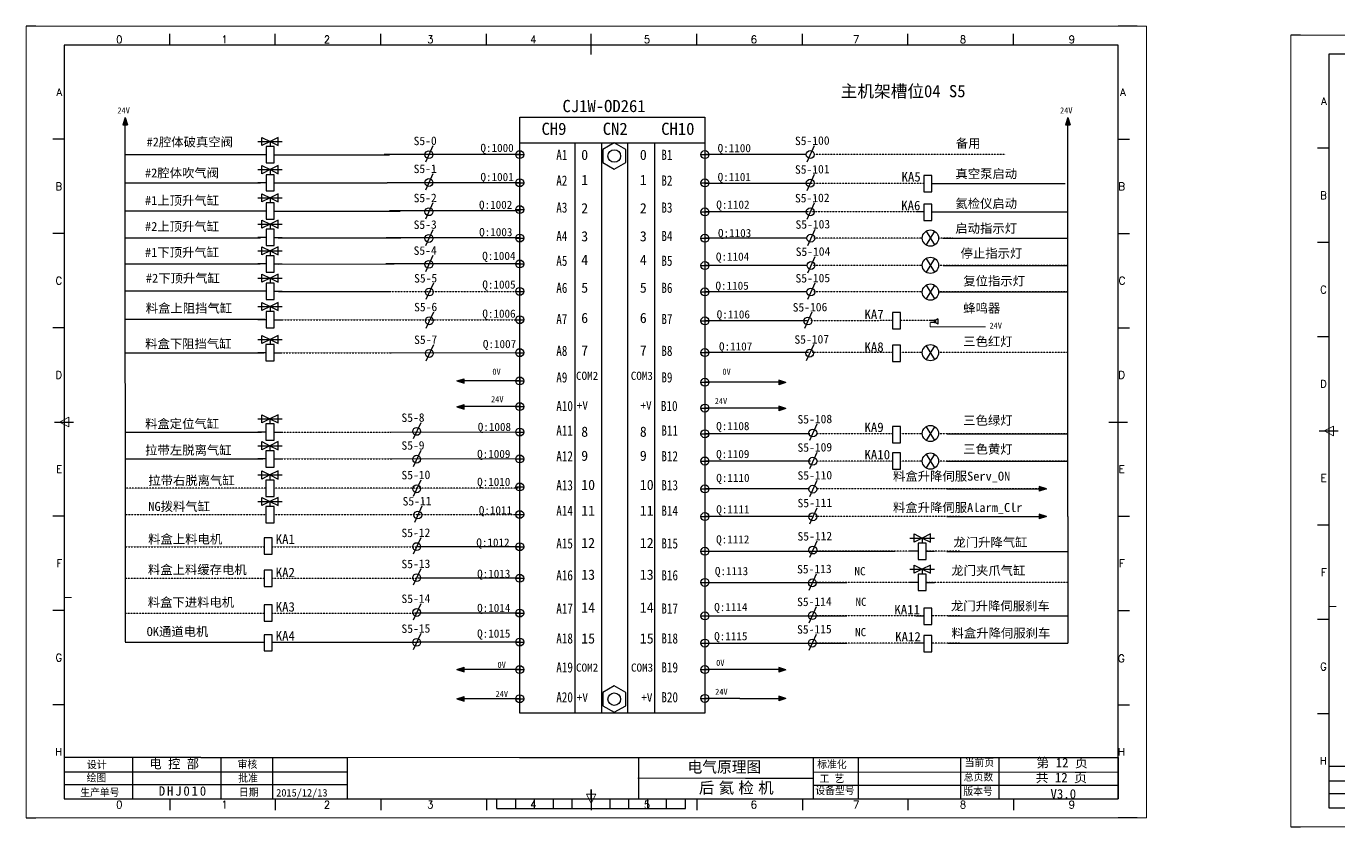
# Model space of a CAD drawing. Extents: x -471 to 3265, y -2399 to 467.
# Drawn here: x 637 to 1333, y -1480 to -1055 of the extents above; entities that cross this region are included whole.
import ezdxf
from ezdxf.enums import TextEntityAlignment as Align

# ---------------------------------------------------------------- set-up
doc = ezdxf.new("R2010")
doc.units = 0
doc.header["$MEASUREMENT"] = 0
doc.linetypes.add('ACANSTGL', pattern=[0.11811, 0.07874, -0.03937])
doc.layers.add('1', color=3, linetype='Continuous', lineweight=20)
doc.layers.add('AE_BOR', color=1, linetype='Continuous')
doc.layers.add('SYMS', color=7, linetype='Continuous')
doc.styles.add('HZ', font='SimSun.ttf', dxfattribs={"width": 0.8})
doc.styles.add('WD', font='romans.shx', dxfattribs={"bigfont": 'gbcbig.shx'})
doc.styles.add('样式 2', font='NSimSun.ttf')

# ---------------------------------------------------------------- blocks, each defined once
blk = doc.blocks.new('gb_a2_a')
for p, q in [((584, 410), (25, 410)), ((25, 410), (25, 10)), ((584, 10), (584, 410)), ((25, 10), (584, 10))]:
    blk.add_line(p, q)
at = {"lineweight": 9, "ltscale": 0.1}
blk.add_line((25, 116.86), (29, 116.86), dxfattribs=at)
at = {"layer": 'AE_BOR', "lineweight": 30}
for p, q in [((10, 420), (4.93, 420)), ((594, 420), (584, 420)), ((4.93, 0), (10, 0)), ((594, 0), (584, 0))]:
    blk.add_line(p, q, dxfattribs=at)
at = {"layer": 'AE_BOR', "color": 1, "lineweight": 15}
for p, q in [((4.93, 420), (598.93, 420)), ((4.93, 0), (4.93, 420)), ((598.93, 420), (598.93, 0)), ((22.5, 210), (27.5, 212.5)), ((27.5, 207.5), (22.5, 210)), ((27.5, 212.5), (27.5, 207.5)), ((304.5, 7.5), (302, 12.5)), ((302, 12.5), (307, 12.5)), ((307, 12.5), (304.5, 7.5)), ((598.93, 0), (4.93, 0))]:
    blk.add_line(p, q, dxfattribs=at)
at = {"layer": 'AE_BOR'}
for p, q in [((81, 410), (81, 416)), ((137, 410), (137, 416)), ((193, 410), (193, 416)), ((249, 410), (249, 416)), ((304.5, 410), (304.5, 416)), ((360.5, 410), (360.5, 416)), ((416.5, 410), (416.5, 416)), ((472.5, 410), (472.5, 416)), ((528.5, 410), (528.5, 416)), ((25, 360), (19, 360)), ((584, 360), (590, 360)), ((25, 310), (19, 310)), ((584, 310), (590, 310)), ((25, 260), (19, 260)), ((584, 260), (590, 260)), ((25, 160), (19, 160)), ((584, 160), (590, 160)), ((25, 110), (19, 110)), ((584, 110), (590, 110)), ((25, 60), (19, 60)), ((584, 60), (590, 60)), ((81, 10), (81, 4)), ((137, 10), (137, 4)), ((193, 10), (193, 4)), ((249, 10), (249, 4)), ((304.5, 10), (304.5, 4)), ((360.5, 10), (360.5, 4)), ((416.5, 10), (416.5, 4)), ((472.5, 10), (472.5, 4)), ((528.5, 10), (528.5, 4))]:
    blk.add_line(p, q, dxfattribs=at)
at = {"layer": 'AE_BOR', "color": 2, "lineweight": 30}
for p, q in [((304.5, 405), (304.5, 415)), ((20, 210), (30, 210)), ((579, 210), (589, 210)), ((304.5, 10), (304.5, 15)), ((304.5, 15), (304.5, 5)), ((254.5, 5), (254.5, 10)), ((264.5, 5), (264.5, 10)), ((274.5, 5), (274.5, 10)), ((284.5, 5), (284.5, 10)), ((294.5, 5), (294.5, 10)), ((304.5, 10), (304.5, 5)), ((314.5, 5), (314.5, 10)), ((324.5, 5), (324.5, 10)), ((334.5, 5), (334.5, 10)), ((344.5, 5), (344.5, 10)), ((354.5, 5), (354.5, 10)), ((254.5, 5), (354.5, 5))]:
    blk.add_line(p, q, dxfattribs=at)
at = {"layer": 'AE_BOR', "style": 'WD'}
for s, p in [('0', (54.27, 411)), ('1', (110.12, 411)), ('2', (164.42, 411)), ('3', (219.22, 411)), ('4', (273.82, 411)), ('5', (334.12, 411)), ('6', (390.81, 411)), ('7', (445.01, 411)), ('8', (501.67, 411)), ('9', (559.4, 411)), ('0', (54.27, 5)), ('1', (110.12, 5)), ('2', (164.42, 5)), ('3', (219.22, 5)), ('4', (273.82, 5)), ('5', (334.12, 5)), ('6', (390.81, 5)), ('7', (445.01, 5)), ('8', (501.67, 5)), ('9', (559.4, 5))]:
    blk.add_text(s, height=4, dxfattribs=at).set_placement(p, align=Align.CENTER)
for s, p in [('A', (24, 385)), ('A', (588.05, 385)), ('B', (24, 335)), ('B', (587.67, 335)), ('C', (24, 285)), ('C', (587.86, 285)), ('D', (24, 235)), ('D', (587.67, 235)), ('E', (24, 185)), ('E', (587.48, 185)), ('F', (24, 135)), ('F', (587.48, 135)), ('F', (587.48, 135)), ('G', (24, 85)), ('G', (587.48, 84.56)), ('H', (24, 35)), ('H', (587.67, 35))]:
    blk.add_text(s, height=4, dxfattribs=at).set_placement(p, align=Align.MIDDLE_RIGHT)
blk = doc.blocks.new('蜂鸣器')
at = {"linetype": 'ByBlock'}
for p, q in [((-1908.8, -796.48), (-1911.01, -796.48)), ((-1908.8, -797.46), (-1911.01, -797.46)), ((-1908.25, -796.26), (-1908.8, -796.26)), ((-1908.8, -797.68), (-1908.8, -796.26)), ((-1908.25, -797.68), (-1908.8, -797.68)), ((-1907.17, -795.53), (-1908.25, -796.26)), ((-1908.25, -797.68), (-1908.25, -796.26)), ((-1907.17, -798.41), (-1908.25, -797.68)), ((-1907.17, -795.53), (-1907.17, -798.41))]:
    blk.add_line(p, q, dxfattribs=at)

msp = doc.modelspace()

# ---------------------------------------------------------------- hatches: boundary and pattern name
for points in [[(689.93, -1103.72), (691.15, -1107.54), (688.7, -1107.54)], [(1189.81, -1103.72), (1191.04, -1107.54), (1188.59, -1107.54)], [(865.88, -1243.48), (869.7, -1242.26), (869.7, -1244.7)], [(1040.31, -1244.32), (1036.49, -1245.55), (1036.49, -1243.1)], [(865.88, -1257.23), (869.7, -1256.01), (869.7, -1258.45)], [(1040.31, -1258.03), (1036.49, -1259.26), (1036.49, -1256.81)], [(1178.41, -1300.76), (1174.59, -1301.99), (1174.59, -1299.54)], [(1178.41, -1315.39), (1174.59, -1316.62), (1174.59, -1314.17)], [(865.88, -1396.58), (869.7, -1395.36), (869.7, -1397.8)], [(1040.31, -1396.68), (1036.49, -1397.91), (1036.49, -1395.46)], [(865.88, -1412.19), (869.7, -1410.97), (869.7, -1413.41)], [(1040.31, -1411.93), (1036.49, -1413.16), (1036.49, -1410.71)]]:
    msp.add_hatch(color=256).paths.add_polyline_path(points)

# ---------------------------------------------------------------- linework, layer by layer
for p, q in [((689.93, -1103.72), (688.7, -1107.54)), ((689.93, -1103.72), (691.15, -1107.54)), ((1189.81, -1103.72), (1188.59, -1107.54)), ((1189.81, -1103.72), (1191.04, -1107.54)), ((688.7, -1107.54), (691.15, -1107.54)), ((1188.59, -1107.54), (1191.04, -1107.54)), ((760.29, -1116.46), (773.25, -1116.46)), ((762.45, -1114.3), (766.77, -1116.46)), ((762.45, -1118.62), (762.45, -1114.3)), ((766.77, -1116.46), (762.45, -1118.62)), ((771.09, -1114.3), (766.77, -1116.46)), ((766.77, -1116.46), (771.09, -1118.62)), ((766.77, -1116.46), (766.77, -1118.08)), ((766.77, -1118.08), (766.77, -1119.16)), ((771.09, -1118.62), (771.09, -1114.3)), ((853.1, -1118.75), (849.15, -1127.39)), ((899.16, -1117.15), (997.33, -1117.15)), ((1055.32, -1118.71), (1051.37, -1127.35)), ((689.89, -1123.38), (762.1, -1123.38)), ((764.61, -1123.48), (760.29, -1123.48)), ((768.93, -1123.48), (773.25, -1123.48)), ((899.16, -1123.38), (827.31, -1123.38)), ((1051.3, -1123.38), (997.33, -1123.38)), ((760.29, -1131.33), (773.25, -1131.33)), ((762.45, -1129.17), (766.77, -1131.33)), ((762.45, -1133.49), (762.45, -1129.17)), ((766.77, -1131.33), (762.45, -1133.49)), ((771.09, -1129.17), (766.77, -1131.33)), ((766.77, -1131.33), (771.09, -1133.49)), ((766.77, -1131.33), (766.77, -1132.95)), ((766.77, -1132.95), (766.77, -1134.03)), ((771.09, -1133.49), (771.09, -1129.17)), ((853.1, -1133.57), (849.15, -1142.21)), ((1055.32, -1133.91), (1051.37, -1142.55)), ((689.89, -1138.33), (761.73, -1138.33)), ((764.61, -1138.35), (760.29, -1138.35)), ((768.93, -1138.35), (773.25, -1138.35)), ((899.16, -1138.33), (828.78, -1138.33)), ((1117.74, -1138.78), (1188.37, -1138.78)), ((760.29, -1146.3), (773.25, -1146.3)), ((762.45, -1144.14), (766.77, -1146.3)), ((762.45, -1148.46), (762.45, -1144.14)), ((766.77, -1146.3), (762.45, -1148.46)), ((771.09, -1144.14), (766.77, -1146.3)), ((766.77, -1146.3), (771.09, -1148.46)), ((766.77, -1146.3), (766.77, -1147.92)), ((766.77, -1147.92), (766.77, -1149)), ((771.09, -1148.46), (771.09, -1144.14)), ((689.89, -1153.28), (761.36, -1153.28)), ((764.61, -1153.32), (760.29, -1153.32)), ((768.93, -1153.32), (773.25, -1153.32)), ((899.16, -1153.28), (830.07, -1153.28)), ((853.1, -1149.05), (849.15, -1157.69)), ((1051.51, -1153.79), (997.33, -1153.79)), ((1055.32, -1149.11), (1051.37, -1157.75)), ((1113.44, -1153.79), (1109.12, -1153.79)), ((1117.78, -1153.81), (1189.8, -1153.79)), ((760.29, -1160.25), (773.25, -1160.25)), ((762.45, -1158.09), (766.77, -1160.25)), ((762.45, -1162.41), (762.45, -1158.09)), ((766.77, -1160.25), (762.45, -1162.41)), ((771.09, -1158.09), (766.77, -1160.25)), ((766.77, -1160.25), (771.09, -1162.41)), ((766.77, -1160.25), (766.77, -1161.87)), ((766.77, -1161.87), (766.77, -1162.95)), ((771.09, -1162.41), (771.09, -1158.09)), ((689.89, -1167.47), (761.73, -1167.47)), ((764.61, -1167.27), (760.29, -1167.27)), ((768.93, -1167.27), (773.25, -1167.27)), ((899.16, -1167.47), (828.25, -1167.47)), ((853.1, -1163.22), (849.15, -1171.86)), ((1051.51, -1167.78), (997.33, -1167.78)), ((1055.62, -1163.1), (1051.67, -1171.74)), ((1114.63, -1164.03), (1119.12, -1171.31)), ((1119.12, -1164.03), (1114.63, -1171.31)), ((1123.44, -1167.78), (1189.8, -1167.78)), ((760.29, -1174.39), (773.25, -1174.39)), ((762.45, -1172.23), (766.77, -1174.39)), ((762.45, -1176.55), (762.45, -1172.23)), ((766.77, -1174.39), (762.45, -1176.55)), ((771.09, -1172.23), (766.77, -1174.39)), ((766.77, -1174.39), (771.09, -1176.55)), ((766.77, -1174.39), (766.77, -1176.01)), ((766.77, -1176.01), (766.77, -1177.09)), ((771.09, -1176.55), (771.09, -1172.23)), ((689.89, -1181.38), (761.54, -1181.38)), ((764.61, -1181.41), (760.29, -1181.41)), ((768.93, -1181.41), (773.25, -1181.41)), ((899.16, -1181.38), (828.06, -1181.38)), ((853.1, -1176.95), (849.15, -1185.59)), ((1051.84, -1182.23), (997.33, -1182.23)), ((1055.7, -1177.56), (1051.75, -1186.2)), ((1114.63, -1178.47), (1119.12, -1185.75)), ((1119.12, -1178.47), (1114.63, -1185.75)), ((1123.72, -1182.23), (1189.8, -1182.23)), ((760.29, -1188.89), (773.25, -1188.89)), ((762.45, -1186.73), (766.77, -1188.89)), ((762.45, -1191.05), (762.45, -1186.73)), ((766.77, -1188.89), (762.45, -1191.05)), ((771.09, -1186.73), (766.77, -1188.89)), ((766.77, -1188.89), (771.09, -1191.05)), ((766.77, -1188.89), (766.77, -1190.51)), ((771.09, -1191.05), (771.09, -1186.73)), ((763.84, -1195.88), (689.89, -1195.88)), ((764.61, -1195.91), (760.29, -1195.91)), ((766.77, -1190.51), (766.77, -1191.59)), ((768.93, -1195.91), (773.25, -1195.91)), ((853.35, -1191.65), (849.4, -1200.29)), ((1051.51, -1196.25), (997.33, -1196.25)), ((1055.62, -1191.64), (1051.67, -1200.28)), ((1114.63, -1192.68), (1119.12, -1199.96)), ((1119.12, -1192.68), (1114.63, -1199.96)), ((1121.23, -1196.25), (1189.8, -1196.25)), ((760.29, -1203.98), (773.25, -1203.98)), ((762.45, -1201.82), (766.77, -1203.98)), ((762.45, -1206.14), (762.45, -1201.82)), ((766.77, -1203.98), (762.45, -1206.14)), ((771.09, -1201.82), (766.77, -1203.98)), ((766.77, -1203.98), (771.09, -1206.14)), ((766.77, -1203.98), (766.77, -1205.6)), ((771.09, -1206.14), (771.09, -1201.82)), ((763.98, -1210.94), (690.03, -1210.94)), ((764.61, -1211), (760.29, -1211)), ((766.77, -1205.6), (766.77, -1206.68)), ((768.93, -1211), (773.25, -1211)), ((853.35, -1206.92), (849.4, -1215.56)), ((1054.11, -1207.06), (1050.16, -1215.7)), ((1051.62, -1211.58), (997.33, -1211.58)), ((760.27, -1221.45), (773.23, -1221.45)), ((762.43, -1219.29), (766.75, -1221.45)), ((762.43, -1223.61), (762.43, -1219.29)), ((766.75, -1221.45), (762.43, -1223.61)), ((771.07, -1219.29), (766.75, -1221.45)), ((766.75, -1221.45), (771.07, -1223.61)), ((766.75, -1221.45), (766.75, -1223.07)), ((766.75, -1223.07), (766.75, -1224.15)), ((771.07, -1223.61), (771.07, -1219.29)), ((853.35, -1224.25), (849.4, -1232.89)), ((1055.03, -1224.12), (1051.08, -1232.76)), ((1114.63, -1224.81), (1119.12, -1232.09)), ((1119.12, -1224.81), (1114.63, -1232.09)), ((690.06, -1228.47), (763.43, -1228.47)), ((764.59, -1228.47), (760.27, -1228.47)), ((768.91, -1228.47), (773.23, -1228.47)), ((830.18, -1228.33), (897.04, -1228.47)), ((1052.35, -1228.44), (997.33, -1228.44)), ((865.88, -1243.48), (869.7, -1242.26)), ((865.88, -1243.48), (869.7, -1244.7)), ((899.16, -1243.46), (869.57, -1243.46)), ((869.7, -1244.7), (869.7, -1242.26)), ((1036.74, -1244.16), (997.33, -1244.16)), ((1040.31, -1244.32), (1036.49, -1243.1)), ((1036.49, -1243.1), (1036.49, -1245.55)), ((1040.31, -1244.32), (1036.49, -1245.55)), ((865.88, -1257.23), (869.7, -1256.01)), ((865.88, -1257.23), (869.7, -1258.45)), ((899.16, -1257.09), (869.54, -1257.09)), ((869.7, -1258.45), (869.7, -1256.01)), ((1036.53, -1257.87), (997.33, -1257.87)), ((1040.31, -1258.03), (1036.49, -1256.81)), ((1036.49, -1256.81), (1036.49, -1259.26)), ((1040.31, -1258.03), (1036.49, -1259.26)), ((760.2, -1263.55), (773.16, -1263.55)), ((762.36, -1261.39), (766.68, -1263.55)), ((762.36, -1265.71), (762.36, -1261.39)), ((766.68, -1263.55), (762.36, -1265.71)), ((771, -1261.39), (766.68, -1263.55)), ((766.68, -1263.55), (771, -1265.71)), ((766.68, -1263.55), (766.68, -1265.17)), ((766.68, -1265.17), (766.68, -1266.25)), ((771, -1265.71), (771, -1261.39)), ((846.64, -1265.61), (842.69, -1274.25)), ((1056.68, -1266.45), (1052.73, -1275.09)), ((690.06, -1270.57), (762.25, -1270.57)), ((764.52, -1270.57), (760.2, -1270.57)), ((768.84, -1270.57), (773.16, -1270.57)), ((830.18, -1270.43), (897.04, -1270.57)), ((1052.95, -1271.51), (997.33, -1271.51)), ((1114.63, -1267.73), (1119.12, -1275.01)), ((1119.12, -1267.73), (1114.63, -1275.01)), ((1125.9, -1271.51), (1189.8, -1271.51)), ((760.2, -1277.81), (773.16, -1277.81)), ((762.36, -1275.65), (766.68, -1277.81)), ((762.36, -1279.97), (762.36, -1275.65)), ((766.68, -1277.81), (762.36, -1279.97)), ((771, -1275.65), (766.68, -1277.81)), ((766.68, -1277.81), (771, -1279.97)), ((766.68, -1277.81), (766.68, -1279.43)), ((766.68, -1279.43), (766.68, -1280.51)), ((771, -1279.97), (771, -1275.65)), ((846.64, -1280.36), (842.69, -1289)), ((690.06, -1284.83), (762.87, -1284.83)), ((764.52, -1284.83), (760.2, -1284.83)), ((768.84, -1284.83), (773.16, -1284.83)), ((830.18, -1284.69), (897.04, -1284.83)), ((1053.36, -1285.95), (997.33, -1285.95)), ((1056.68, -1281.44), (1052.73, -1290.08)), ((1114.63, -1282.35), (1119.12, -1289.63)), ((1119.12, -1282.35), (1114.63, -1289.63)), ((1125.45, -1285.95), (1189.8, -1285.95)), ((760.2, -1293.37), (773.16, -1293.37)), ((762.36, -1291.21), (766.68, -1293.37)), ((762.36, -1295.53), (762.36, -1291.21)), ((766.68, -1293.37), (762.36, -1295.53)), ((771, -1291.21), (766.68, -1293.37)), ((766.68, -1293.37), (771, -1295.53)), ((766.68, -1293.37), (766.68, -1294.99)), ((771, -1295.53), (771, -1291.21)), ((766.68, -1294.99), (766.68, -1296.07)), ((846.64, -1296.06), (842.69, -1304.7)), ((1052.9, -1300.76), (997.33, -1300.76)), ((1056.68, -1296.26), (1052.73, -1304.9)), ((1125.68, -1300.76), (1178.41, -1300.76)), ((1178.41, -1300.76), (1174.59, -1299.54)), ((1174.59, -1299.54), (1174.59, -1301.99)), ((1178.41, -1300.76), (1174.59, -1301.99)), ((760.2, -1307.43), (773.16, -1307.43)), ((762.36, -1305.27), (766.68, -1307.43)), ((762.36, -1309.59), (762.36, -1305.27)), ((766.68, -1307.43), (762.36, -1309.59)), ((771, -1305.27), (766.68, -1307.43)), ((766.68, -1307.43), (771, -1309.59)), ((766.68, -1307.43), (766.68, -1309.05)), ((771, -1309.59), (771, -1305.27)), ((766.68, -1309.05), (766.68, -1310.13)), ((847.25, -1309.95), (843.31, -1318.59)), ((1054.28, -1315.4), (997.33, -1315.4)), ((1056.68, -1310.9), (1052.73, -1319.54)), ((1125.68, -1315.4), (1178.38, -1315.4)), ((1178.41, -1315.39), (1174.59, -1314.17)), ((1174.59, -1314.17), (1174.59, -1316.62)), ((1178.41, -1315.39), (1174.59, -1316.62)), ((846.64, -1326.73), (842.69, -1335.37)), ((1056.68, -1328.57), (1052.73, -1337.21)), ((1106.1, -1326.83), (1119.06, -1326.83)), ((1108.26, -1324.67), (1112.58, -1326.83)), ((1108.26, -1328.99), (1108.26, -1324.67)), ((1112.58, -1326.83), (1108.26, -1328.99)), ((1116.9, -1324.67), (1112.58, -1326.83)), ((1112.58, -1326.83), (1116.9, -1328.99)), ((1112.58, -1326.83), (1112.58, -1328.45)), ((1112.58, -1328.45), (1112.58, -1329.53)), ((1116.9, -1328.99), (1116.9, -1324.67)), ((899.16, -1331.46), (844.42, -1331.46)), ((1110.42, -1333.85), (1106.1, -1333.85)), ((1114.74, -1333.85), (1119.06, -1333.85)), ((1125.68, -1333.88), (1189.8, -1333.88)), ((846.64, -1343.24), (842.69, -1351.88)), ((1108.26, -1341.22), (1112.58, -1343.38)), ((1108.26, -1345.54), (1108.26, -1341.22)), ((1116.9, -1341.22), (1112.58, -1343.38)), ((1116.9, -1345.54), (1116.9, -1341.22)), ((899.16, -1348.16), (845.09, -1348.16)), ((1056.43, -1345.99), (1052.48, -1354.63)), ((1106.1, -1343.38), (1119.06, -1343.38)), ((1112.58, -1343.38), (1108.26, -1345.54)), ((1112.58, -1343.38), (1116.9, -1345.54)), ((1112.58, -1343.38), (1112.58, -1345)), ((1112.58, -1345), (1112.58, -1346.08)), ((1110.42, -1350.4), (1106.1, -1350.4)), ((1114.74, -1350.4), (1119.06, -1350.4)), ((846.64, -1361.68), (842.69, -1370.32)), ((1056.43, -1363.33), (1052.48, -1371.97)), ((899.16, -1366.68), (843.42, -1366.68)), ((1113.44, -1368.2), (1109.12, -1368.2)), ((1126.17, -1368.16), (1189.8, -1368.16)), ((846.64, -1377.56), (842.69, -1386.2)), ((1056.43, -1377.94), (1052.48, -1386.58)), ((689.89, -1382.14), (763.58, -1382.14)), ((767.9, -1382.14), (845.23, -1382.14)), ((899.16, -1382.02), (845.09, -1382.02)), ((1113.44, -1382.6), (1109.12, -1382.6)), ((1126.17, -1382.57), (1189.8, -1382.57)), ((865.88, -1396.58), (869.7, -1395.36)), ((865.88, -1396.58), (869.7, -1397.8)), ((899.16, -1396.61), (869.57, -1396.61)), ((869.7, -1397.8), (869.7, -1395.36)), ((1036.63, -1396.61), (997.33, -1396.61)), ((1040.31, -1396.68), (1036.49, -1395.46)), ((1036.49, -1395.46), (1036.49, -1397.91)), ((1040.31, -1396.68), (1036.49, -1397.91)), ((865.88, -1412.19), (869.7, -1410.97)), ((865.88, -1412.19), (869.7, -1413.41)), ((899.16, -1412.12), (869.36, -1412.12)), ((869.7, -1413.41), (869.7, -1410.97)), ((1015.94, -1411.93), (997.33, -1411.93)), ((1015.94, -1411.93), (1036.53, -1411.93)), ((1040.31, -1411.93), (1036.49, -1410.71)), ((1036.49, -1410.71), (1036.49, -1413.16)), ((1040.31, -1411.93), (1036.49, -1413.16)), ((729.95, -1443.26), (657.52, -1443.26)), ((657.52, -1443.26), (657.52, -1465.26)), ((693.8, -1443.26), (693.8, -1465.26)), ((729.95, -1443.26), (807.56, -1443.26)), ((740.56, -1443.26), (740.56, -1465.26)), ((768, -1443.26), (768, -1465.26)), ((807.56, -1443.26), (807.56, -1465.26)), ((899.06, -1443.26), (1018.96, -1443.26)), ((962.12, -1443.26), (962.12, -1465.26)), ((1018.96, -1443.26), (1156.53, -1443.26)), ((1054.75, -1443.26), (1054.75, -1465.26)), ((1156.53, -1443.26), (1216.52, -1443.26)), ((1018.96, -1454.26), (1054.72, -1454.26)), ((1400.59, -1448.02), (1328.16, -1448.02)), ((1328.16, -1448.02), (1328.16, -1470.02)), ((657.52, -1465.26), (1216.52, -1465.26)), ((1328.16, -1470.02), (1887.16, -1470.02))]:
    msp.add_line(p, q)
at = {"lineweight": -3}
for p, q in [((690.13, -1381.98), (689.89, -1107.54)), ((1189.8, -1315.4), (1189.8, -1107.54)), ((897.04, -1123.38), (901.28, -1123.38)), ((899.16, -1121.26), (899.16, -1125.5)), ((995.21, -1123.38), (999.45, -1123.38)), ((997.33, -1121.26), (997.33, -1125.5)), ((897.04, -1138.33), (901.28, -1138.33)), ((899.16, -1136.21), (899.16, -1140.45)), ((995.21, -1138.43), (999.45, -1138.43)), ((997.33, -1136.31), (997.33, -1140.55)), ((897.04, -1152.55), (901.28, -1152.55)), ((899.16, -1150.43), (899.16, -1154.67)), ((995.21, -1153.79), (999.45, -1153.79)), ((997.33, -1151.67), (997.33, -1155.91)), ((897.04, -1167.63), (901.28, -1167.63)), ((899.16, -1165.51), (899.16, -1169.75)), ((995.21, -1167.78), (999.45, -1167.78)), ((997.33, -1165.66), (997.33, -1169.9)), ((897.04, -1181.38), (901.28, -1181.38)), ((899.16, -1179.26), (899.16, -1183.5)), ((995.21, -1182.23), (999.45, -1182.23)), ((997.33, -1180.11), (997.33, -1184.35)), ((897.04, -1195.95), (901.28, -1195.95)), ((899.16, -1193.83), (899.16, -1198.07)), ((995.21, -1196.25), (999.45, -1196.25)), ((997.33, -1194.13), (997.33, -1198.37)), ((897.04, -1211.01), (901.28, -1211.01)), ((899.16, -1208.89), (899.16, -1213.13)), ((997.33, -1209.46), (997.33, -1213.7)), ((995.21, -1211.58), (999.45, -1211.58)), ((897.04, -1228.47), (901.28, -1228.47)), ((899.16, -1226.35), (899.16, -1230.59)), ((995.21, -1228.44), (999.45, -1228.44)), ((997.33, -1226.32), (997.33, -1230.56)), ((897.04, -1243.46), (901.28, -1243.46)), ((899.16, -1241.34), (899.16, -1245.58)), ((995.21, -1244.16), (999.45, -1244.16)), ((997.33, -1242.04), (997.33, -1246.28)), ((897.04, -1257.09), (901.28, -1257.09)), ((899.16, -1254.97), (899.16, -1259.21)), ((995.21, -1257.87), (999.45, -1257.87)), ((997.33, -1255.75), (997.33, -1259.99)), ((897.04, -1270.57), (901.28, -1270.57)), ((899.16, -1268.45), (899.16, -1272.69)), ((995.21, -1271.51), (999.45, -1271.51)), ((997.33, -1269.39), (997.33, -1273.63)), ((897.04, -1284.83), (901.28, -1284.83)), ((899.16, -1282.71), (899.16, -1286.95)), ((995.21, -1285.95), (999.45, -1285.95)), ((997.33, -1283.83), (997.33, -1288.07)), ((897.04, -1299.71), (901.28, -1299.71)), ((899.16, -1297.59), (899.16, -1301.83)), ((995.21, -1300.76), (999.45, -1300.76)), ((997.33, -1298.64), (997.33, -1302.88)), ((897.04, -1314.33), (901.28, -1314.33)), ((899.16, -1312.21), (899.16, -1316.45)), ((995.21, -1315.4), (999.45, -1315.4)), ((997.33, -1313.28), (997.33, -1317.52)), ((899.16, -1329.34), (899.16, -1333.58)), ((897.04, -1331.46), (901.28, -1331.46)), ((995.21, -1333.82), (999.45, -1333.82)), ((997.33, -1331.7), (997.33, -1335.94)), ((997.33, -1333.82), (1098.03, -1333.82)), ((897.04, -1348.16), (901.28, -1348.16)), ((899.16, -1346.04), (899.16, -1350.28)), ((997.33, -1348.26), (997.33, -1352.5)), ((995.21, -1350.38), (999.45, -1350.38)), ((997.33, -1350.38), (1072.55, -1350.38)), ((897.04, -1366.68), (901.28, -1366.68)), ((899.16, -1364.56), (899.16, -1368.8)), ((995.21, -1368.16), (999.45, -1368.16)), ((997.33, -1366.04), (997.33, -1370.28)), ((997.33, -1368.16), (1072.55, -1368.16)), ((897.04, -1382.02), (901.28, -1382.02)), ((899.16, -1379.9), (899.16, -1384.14)), ((995.21, -1382.57), (999.45, -1382.57)), ((997.33, -1380.45), (997.33, -1384.69)), ((997.33, -1382.57), (1072.55, -1382.57)), ((897.04, -1396.61), (901.28, -1396.61)), ((899.16, -1394.49), (899.16, -1398.73)), ((995.21, -1396.61), (999.45, -1396.61)), ((997.33, -1394.49), (997.33, -1398.73)), ((897.04, -1412.12), (901.28, -1412.12)), ((899.16, -1410), (899.16, -1414.24)), ((995.21, -1411.93), (999.45, -1411.93)), ((997.33, -1409.81), (997.33, -1414.05))]:
    msp.add_line(p, q, dxfattribs=at)
at = {"lineweight": -3, "ltscale": 0.5}
for p, q in [((771.29, -1123.46), (830.17, -1123.46)), ((771.1, -1138.34), (828.84, -1138.34)), ((1054.21, -1138.78), (997.33, -1138.78)), ((770.92, -1153.3), (835.76, -1153.3)), ((771.1, -1167.45), (836.03, -1167.45)), ((771.29, -1181.44), (832.57, -1181.4)), ((771.29, -1195.99), (830.87, -1195.95)), ((1189.8, -1315.4), (1189.8, -1382.57))]:
    msp.add_line(p, q, dxfattribs=at)
at = {"linetype": 'ACANSTGL'}
for p, q in [((1156.64, -1123.39), (1055.12, -1123.38)), ((1113.42, -1138.78), (1053.7, -1138.78)), ((1111.1, -1153.79), (1048.5, -1153.79)), ((1112.64, -1167.78), (1055.08, -1167.78)), ((1116.95, -1167.78), (1116.8, -1167.78)), ((1116.92, -1167.75), (1116.83, -1167.75)), ((1128.56, -1167.78), (1121.23, -1167.78)), ((1112.64, -1182.23), (1054.77, -1182.23)), ((1116.95, -1182.23), (1116.8, -1182.23)), ((1116.92, -1182.19), (1116.83, -1182.19)), ((1189.8, -1182.23), (1121.23, -1182.23)), ((827.7, -1195.95), (899.02, -1195.95)), ((1112.64, -1196.25), (1055.08, -1196.25)), ((1116.92, -1196.25), (1116.83, -1196.25)), ((1116.92, -1196.4), (1116.83, -1196.4)), ((1189.8, -1196.25), (1121.23, -1196.25)), ((769.59, -1211.01), (899.16, -1211.01)), ((1096.8, -1211.47), (1053.09, -1211.56)), ((1119.17, -1211.42), (1101.12, -1211.46)), ((772.28, -1228.47), (831.76, -1228.47)), ((1096.8, -1228.45), (1054.14, -1228.45)), ((1112.64, -1228.45), (1101.12, -1228.45)), ((1116.92, -1228.38), (1116.83, -1228.38)), ((1116.92, -1228.53), (1116.83, -1228.53)), ((1116.88, -1228.45), (1116.87, -1228.45)), ((1189.8, -1228.45), (1121.23, -1228.45)), ((771.63, -1270.57), (830.83, -1270.57)), ((1096.8, -1271.52), (1056.46, -1271.52)), ((1112.64, -1271.52), (1101.12, -1271.52)), ((1116.97, -1271.52), (1116.78, -1271.52)), ((1116.97, -1271.52), (1116.78, -1271.52)), ((1116.92, -1271.3), (1116.83, -1271.3)), ((1116.92, -1271.45), (1116.83, -1271.45)), ((1189.8, -1271.52), (1121.23, -1271.52)), ((1189.8, -1271.52), (1121.23, -1271.52)), ((771.63, -1284.83), (831.42, -1284.83)), ((1096.8, -1285.96), (1056.46, -1285.96)), ((1112.64, -1285.96), (1101.12, -1285.96)), ((1116.92, -1285.93), (1116.83, -1285.93)), ((1116.92, -1286.07), (1116.83, -1286.07)), ((1116.9, -1285.96), (1116.85, -1285.96)), ((1116.9, -1285.96), (1116.85, -1285.96)), ((1189.8, -1285.96), (1121.23, -1285.96)), ((1189.8, -1285.96), (1121.23, -1285.96)), ((764.52, -1300.3), (690.06, -1300.3)), ((898.53, -1300.3), (768.84, -1300.3)), ((1178.38, -1300.77), (1056.37, -1300.77)), ((1132.75, -1300.77), (1113.03, -1300.77)), ((690.07, -1314.29), (764.52, -1314.31)), ((768.84, -1314.31), (899.09, -1314.33)), ((1132.75, -1315.35), (1056.07, -1315.35)), ((690.09, -1331.46), (763.58, -1331.46)), ((767.9, -1331.46), (844.67, -1331.46)), ((1110.42, -1333.82), (1056.07, -1333.82)), ((1132.75, -1333.82), (1114.74, -1333.82)), ((690.1, -1348.16), (763.58, -1348.16)), ((767.9, -1348.16), (845.28, -1348.16)), ((1110.42, -1350.38), (1055.88, -1350.38)), ((1189.8, -1350.38), (1114.74, -1350.38)), ((690.12, -1366.68), (763.58, -1366.68)), ((767.9, -1366.68), (843.84, -1366.68)), ((1113.42, -1368.16), (1055.88, -1368.16)), ((1132.75, -1368.16), (1117.74, -1368.16)), ((1113.42, -1382.57), (1055.88, -1382.57)), ((1132.75, -1382.57), (1117.74, -1382.57))]:
    msp.add_line(p, q, dxfattribs=at)
at = {"lineweight": 0}
for p, q in [((1116.88, -1212.39), (1116.88, -1214.84)), ((1116.88, -1214.84), (1146.14, -1214.84))]:
    msp.add_line(p, q, dxfattribs=at)
at = {"lineweight": 9, "ltscale": 0.1}
for p, q in [((807.56, -1443.26), (899.06, -1443.26)), ((961.75, -1454.26), (1018.96, -1454.26))]:
    msp.add_line(p, q, dxfattribs=at)
at = {"color": 0, "ltscale": 2}
for p, q in [((1078.64, -1443.26), (1078.64, -1465.26)), ((1153.22, -1443.26), (1153.22, -1465.26)), ((657.52, -1450.95), (807.56, -1450.89)), ((1054.83, -1451.02), (1216.52, -1450.95)), ((657.52, -1457.64), (807.56, -1457.64)), ((1054.72, -1457.98), (1216.52, -1457.98)), ((1328.16, -1455.71), (1478.21, -1455.65)), ((1328.16, -1462.41), (1478.21, -1462.41))]:
    msp.add_line(p, q, dxfattribs=at)
at = {"color": 0}
for p, q in [((1132.81, -1443.26), (1132.81, -1465.26)), ((1216.52, -1443.26), (1216.52, -1465.26))]:
    msp.add_line(p, q, dxfattribs=at)
for points in [[(899.16, -1103.49), (997.33, -1103.49), (997.33, -1419.83), (899.16, -1419.83)], [(764.61, -1127.8), (768.93, -1127.8), (768.93, -1119.16), (764.61, -1119.16)], [(928.47, -1117.08), (970.6, -1117.08), (970.6, -1419.83), (928.47, -1419.83)], [(942.65, -1117.15), (956.27, -1117.15), (956.27, -1419.83), (942.65, -1419.83)], [(949.29, -1117.15), (943.25, -1120.64), (943.25, -1127.62), (949.29, -1131.1), (955.33, -1127.62), (955.33, -1120.64)], [(764.61, -1142.67), (768.93, -1142.67), (768.93, -1134.03), (764.61, -1134.03)], [(1113.42, -1143.07), (1117.74, -1143.07), (1117.74, -1134.43), (1113.42, -1134.43)], [(764.61, -1157.64), (768.93, -1157.64), (768.93, -1149), (764.61, -1149)], [(1113.42, -1158.33), (1117.74, -1158.33), (1117.74, -1149.69), (1113.42, -1149.69)], [(764.61, -1171.59), (768.93, -1171.59), (768.93, -1162.95), (764.61, -1162.95)], [(764.61, -1185.73), (768.93, -1185.73), (768.93, -1177.09), (764.61, -1177.09)], [(764.61, -1200.23), (768.93, -1200.23), (768.93, -1191.59), (764.61, -1191.59)], [(764.61, -1215.32), (768.93, -1215.32), (768.93, -1206.68), (764.61, -1206.68)], [(1096.8, -1215.82), (1101.12, -1215.82), (1101.12, -1207.18), (1096.8, -1207.18)], [(764.59, -1232.79), (768.91, -1232.79), (768.91, -1224.15), (764.59, -1224.15)], [(1096.8, -1233.2), (1101.12, -1233.2), (1101.12, -1224.56), (1096.8, -1224.56)], [(764.52, -1274.89), (768.84, -1274.89), (768.84, -1266.25), (764.52, -1266.25)], [(1096.8, -1276.27), (1101.12, -1276.27), (1101.12, -1267.63), (1096.8, -1267.63)], [(764.52, -1289.15), (768.84, -1289.15), (768.84, -1280.51), (764.52, -1280.51)], [(1096.8, -1290.24), (1101.12, -1290.24), (1101.12, -1281.6), (1096.8, -1281.6)], [(764.52, -1304.71), (768.84, -1304.71), (768.84, -1296.07), (764.52, -1296.07)], [(764.52, -1318.77), (768.84, -1318.77), (768.84, -1310.13), (764.52, -1310.13)], [(763.58, -1335.38), (767.9, -1335.38), (767.9, -1326.74), (763.58, -1326.74)], [(1110.42, -1338.17), (1114.74, -1338.17), (1114.74, -1329.53), (1110.42, -1329.53)], [(763.58, -1352.54), (767.9, -1352.54), (767.9, -1343.9), (763.58, -1343.9)], [(1110.42, -1354.72), (1114.74, -1354.72), (1114.74, -1346.08), (1110.42, -1346.08)], [(763.58, -1370.95), (767.9, -1370.95), (767.9, -1362.31), (763.58, -1362.31)], [(1113.42, -1372.74), (1117.74, -1372.74), (1117.74, -1364.1), (1113.42, -1364.1)], [(763.58, -1386.74), (767.9, -1386.74), (767.9, -1378.1), (763.58, -1378.1)], [(1113.42, -1387.14), (1117.74, -1387.14), (1117.74, -1378.5), (1113.42, -1378.5)], [(949.29, -1405.33), (943.25, -1408.82), (943.25, -1415.79), (949.29, -1419.28), (955.33, -1415.79), (955.33, -1408.82)]]:
    msp.add_lwpolyline(points, close=True)
at = {"color": 6}
for centre in [(850.99, -1123.38), (1053.21, -1123.34), (850.99, -1138.2), (1053.21, -1138.54), (850.99, -1153.68), (1053.21, -1153.74), (850.99, -1167.85), (1053.51, -1167.73), (850.99, -1181.58), (1053.59, -1182.19), (851.23, -1196.27), (1053.51, -1196.27), (851.23, -1211.54), (1051.99, -1211.69), (851.23, -1228.87), (1052.91, -1228.75), (844.52, -1270.24), (1054.57, -1271.08), (844.52, -1284.99), (1054.57, -1286.07), (844.52, -1300.69), (1054.57, -1300.89), (845.14, -1314.58), (1054.57, -1315.53), (844.52, -1331.36), (1054.57, -1333.2), (844.52, -1347.87), (1054.32, -1350.62), (844.52, -1366.31), (1054.32, -1367.96), (844.52, -1382.19), (1054.32, -1382.57)]:
    msp.add_circle(centre, 2.08, dxfattribs=at)
at = {"lineweight": -3}
for centre in [(899.16, -1123.38), (997.33, -1123.38), (899.16, -1138.33), (997.33, -1138.43), (899.16, -1152.55), (997.33, -1153.79), (899.16, -1167.63), (997.33, -1167.78), (899.16, -1181.38), (997.33, -1182.23), (899.16, -1195.95), (997.33, -1196.25), (899.16, -1211.01), (997.33, -1211.58), (899.16, -1228.47), (997.33, -1228.44), (899.16, -1243.46), (997.33, -1244.16), (899.16, -1257.09), (997.33, -1257.87), (899.16, -1270.57), (997.33, -1271.51), (899.16, -1284.83), (997.33, -1285.95), (899.16, -1299.71), (997.33, -1300.76), (899.16, -1314.33), (997.33, -1315.4), (899.16, -1331.46), (997.33, -1333.82), (899.16, -1348.16), (997.33, -1350.38), (899.16, -1366.68), (997.33, -1368.16), (899.16, -1382.02), (997.33, -1382.57), (899.16, -1396.61), (997.33, -1396.61), (899.16, -1412.12), (997.33, -1411.93)]:
    msp.add_circle(centre, 2.12, dxfattribs=at)
for centre, radius in [((949.29, -1124.13), 3.34), ((1116.93, -1167.66), 4.3), ((1116.93, -1182.1), 4.3), ((1116.93, -1196.31), 4.3), ((1116.93, -1228.44), 4.3), ((1116.93, -1271.36), 4.3), ((1116.93, -1285.98), 4.3), ((949.29, -1412.31), 3.34)]:
    msp.add_circle(centre, radius)

# ---------------------------------------------------------------- block references
for p in [(632.52, -1475.26), (1303.16, -1480.02)]:
    msp.add_blockref('gb_a2_a', p)
at = {"linetype": 'ByBlock'}
msp.add_blockref('蜂鸣器', (3027.98, -414.94), dxfattribs=at)

# ---------------------------------------------------------------- texts
at = {"attachment_point": 1}
for s, insert, char_height, width in [('{\\fFangSong|b0|i0|c134|p49;主机架槽位04 S5}', (1069.34, -1086.45), 6.48, 122.4712), ('24V', (685.79, -1098.31), 3.24, 9.7955), ('{\\fFangSong|b0|i0|c134|p49;CJ1W-OD261}', (921.83, -1094.35), 6.48, 34.6537), ('24V', (1185.67, -1098.31), 3.24, 9.7955), ('{\\fFangSong|b0|i0|c134|p49;CH9}', (910.7, -1106.44), 6.48, 34.6537), ('{\\fFangSong|b0|i0|c134|p49;CN2}', (943.18, -1106.44), 6.48, 34.6537), ('{\\fFangSong|b0|i0|c134|p49;CH10}', (974.17, -1106.44), 6.48, 34.6537), ('{\\fSimSun|b0|i0|c134|p2;#2腔体破真空阀}', (701.26, -1114.27), 4.8, 69.1288), (' Q:1000', (875.38, -1117.65), 4.32, 56.1738), (' Q:1100', (1001.17, -1117.76), 4.32, 56.1738), ('{\\fNSimSun|b0|i0|c134|p49;备用}', (1130.4, -1114.98), 4.8, 56.1738), ('{\\fSimSun|b0|i0|c134|p2;0}', (931.75, -1120.8), 5.4, 4.023), ('{\\fSimSun|b0|i0|c134|p2;0}', (962.84, -1120.8), 5.4, 4.023), ('{\\fSimSun|b0|i0|c134|p2;#2腔体吹气阀}', (700.44, -1130.69), 4.8, 69.1288), (' Q:1001', (875.39, -1133.09), 4.32, 56.1738), ('{\\fSimSun|b0|i0|c134|p2;1}', (931.75, -1134.12), 5.4, 4.023), ('{\\fSimSun|b0|i0|c134|p2;1}', (962.84, -1134.12), 5.4, 4.023), (' Q:1101', (1001.18, -1133.08), 4.32, 56.1738), ('{\\fSimSun|b0|i0|c134|p2;真空泵启动}', (1130.21, -1131.1), 4.8, 69.1288), ('{\\fSimSun|b0|i0|c134|p2;#1上顶升气缸}', (700.44, -1145.3), 4.8, 69.1288), (' Q:1002', (874.63, -1147.83), 4.32, 56.1738), (' Q:1102', (1000.45, -1147.75), 4.32, 56.1738), ('{\\fSimSun|b0|i0|c134|p2;氦检仪启动}', (1130.16, -1146.89), 4.8, 69.1288), ('{\\fSimSun|b0|i0|c134|p2;2}', (931.75, -1149.12), 5.4, 4.023), ('{\\fSimSun|b0|i0|c134|p2;2}', (962.84, -1149.12), 5.4, 4.023), ('{\\fSimSun|b0|i0|c134|p2;#2上顶升气缸}', (700.44, -1159.09), 4.8, 69.1288), ('Q:1003', (877.64, -1162.32), 4.32, 56.1738), ('{\\fSimSun|b0|i0|c134|p2;启动指示灯}', (1130.16, -1160.08), 4.8, 69.1288), ('{\\fSimSun|b0|i0|c134|p2;3}', (931.75, -1164.01), 5.4, 4.023), ('{\\fSimSun|b0|i0|c134|p2;3}', (962.84, -1164.01), 5.4, 4.023), ('Q:1103', (1004.29, -1162.83), 4.32, 56.1738), ('{\\fSimSun|b0|i0|c134|p2;#1下顶升气缸}', (700.44, -1172.83), 4.8, 69.1288), (' Q:1004', (876.32, -1174.95), 4.32, 56.1738), (' Q:1104', (1000.26, -1175.34), 4.32, 56.1738), ('{\\fSimSun|b0|i0|c134|p2;4}', (931.75, -1176.54), 5.4, 4.023), ('{\\fSimSun|b0|i0|c134|p2;4}', (962.84, -1176.54), 5.4, 4.023), ('{\\fSimSun|b0|i0|c134|p2;#2下顶升气缸}', (700.89, -1186.56), 4.8, 62.4153), (' Q:1005', (876.39, -1190.15), 4.32, 56.1738), ('{\\fSimSun|b0|i0|c134|p2;复位指示灯}', (1134.35, -1188.01), 4.8, 62.4153), ('{\\fSimSun|b0|i0|c134|p2;5}', (931.75, -1191.26), 5.4, 4.023), ('{\\fSimSun|b0|i0|c134|p2;5}', (962.84, -1191.26), 5.4, 4.023), (' Q:1105', (1000.02, -1190.77), 4.32, 56.1738), ('{\\fSimSun|b0|i0|c134|p2;料盒上阻挡气缸}', (700.82, -1202.45), 4.8, 62.4153), ('{\\fSimSun|b0|i0|c134|p2;蜂鸣器}', (1134.35, -1202.4), 4.8, 62.4153), (' Q:1006', (876.39, -1205.59), 4.32, 56.1738), ('{\\fSimSun|b0|i0|c134|p2;6}', (931.75, -1207.34), 5.4, 4.023), ('{\\fSimSun|b0|i0|c134|p2;6}', (962.84, -1207.34), 5.4, 4.023), (' Q:1106', (1000.66, -1205.99), 4.32, 56.1738), ('24V', (1148.25, -1212.54), 3.24, 9.7955), ('{\\fSimSun|b0|i0|c134|p2;料盒下阻挡气缸}', (700.51, -1221.31), 4.8, 62.4153), (' Q:1007', (876.68, -1221.72), 4.32, 56.1738), ('{\\fSimSun|b0|i0|c134|p2;7}', (931.75, -1224.59), 5.4, 4.023), ('{\\fSimSun|b0|i0|c134|p2;7}', (962.84, -1224.59), 5.4, 4.023), ('Q:1107', (1004.83, -1222.99), 4.32, 56.1738), ('{\\fNSimSun|b0|i0|c134|p49;三色红灯}', (1134.35, -1220.1), 4.8, 62.4153), ('0V', (884.64, -1236.94), 3.24, 9.7955), ('{\\fSimSun|b0|i0|c134|p2;COM2}', (929, -1238.57), 4.32, 4.023), ('{\\fSimSun|b0|i0|c134|p2;COM3}', (958.03, -1238.57), 4.32, 4.023), ('0V', (1006.63, -1236.94), 3.24, 9.7955), ('24V', (883.95, -1251.51), 3.24, 9.7955), ('24V', (1002.56, -1252.53), 3.24, 9.7955), ('{\\fSimSun|b0|i0|c134|p2;+V}', (929.44, -1254.32), 4.32, 4.023), ('{\\fSimSun|b0|i0|c134|p2;+V}', (963.2, -1254.32), 4.32, 4.023), ('{\\fSimSun|b0|i0|c134|p2;料盒定位气缸}', (700.48, -1263.76), 4.8, 62.4153), (' Q:1008', (873.96, -1265.7), 4.32, 56.1738), (' Q:1108', (1000.4, -1265.25), 4.32, 56.1738), ('{\\fNSimSun|b0|i0|c134|p49;三色绿灯}', (1134.35, -1261.94), 4.8, 62.4153), ('{\\fSimSun|b0|i0|c134|p2;8}', (931.75, -1267.7), 5.4, 4.023), ('{\\fSimSun|b0|i0|c134|p2;8}', (962.84, -1267.7), 5.4, 4.023), ('{\\fSimSun|b0|i0|c134|p2;拉带左脱离气缸}', (700.53, -1277.77), 4.8, 69.1288), (' Q:1009', (873.62, -1280.04), 4.32, 56.1738), ('{\\fSimSun|b0|i0|c134|p2;9}', (931.75, -1280.46), 5.4, 4.023), ('{\\fSimSun|b0|i0|c134|p2;9}', (962.84, -1280.46), 5.4, 4.023), (' Q:1109', (1000.37, -1280.08), 4.32, 56.1738), ('{\\fNSimSun|b0|i0|c134|p49;三色黄灯}', (1134.35, -1277.24), 4.8, 62.4153), ('{\\fNSimSun|b0|i0|c134|p49;拉带右脱离气缸}', (702.17, -1293.83), 4.8, 56.1738), (' Q:1110', (1000.44, -1292.77), 4.32, 56.1738), ('{\\fSimSun|b0|i0|c134|p2;料盒升降伺服Serv_ON}', (1097.12, -1291.58), 4.8, 89.9176), (' Q:1010', (873.62, -1294.85), 4.32, 56.1738), ('{\\fSimSun|b0|i0|c134|p2;10}', (931.75, -1295.9), 5.4, 4.023), ('{\\fSimSun|b0|i0|c134|p2;10}', (962.84, -1295.9), 5.4, 4.023), ('{\\fNSimSun|b0|i0|c134|p49;NG拨料气缸}', (702.2, -1307.65), 4.8, 56.1738), ('{\\fSimSun|b0|i0|c134|p2;料盒升降伺服Alarm_Clr}', (1097.09, -1308.22), 4.8, 91.6191), (' Q:1011', (874.51, -1309.91), 4.32, 56.1738), ('{\\fSimSun|b0|i0|c134|p2;11}', (931.75, -1309.59), 5.4, 4.023), ('{\\fSimSun|b0|i0|c134|p2;11}', (962.84, -1309.59), 5.4, 4.023), (' Q:1111', (1000.44, -1309.42), 4.32, 56.1738), ('{\\fNSimSun|b0|i0|c134|p49;料盒上料电机}', (702.08, -1324.99), 4.8, 56.1738), (' Q:1012', (873.19, -1327.03), 4.32, 56.1738), ('{\\fSimSun|b0|i0|c134|p2;12}', (931.75, -1326.74), 5.4, 4.023), ('{\\fSimSun|b0|i0|c134|p2;12}', (962.84, -1326.74), 5.4, 4.023), (' Q:1112', (1000.37, -1325.39), 4.32, 56.1738), ('{\\fSimSun|b0|i0|c134|p2;龙门升降气缸}', (1129.13, -1326.67), 4.8, 62.4153), ('{\\fNSimSun|b0|i0|c134|p49;料盒上料缓存电机}', (701.98, -1341.19), 4.8, 56.1738), (' Q:1113', (999.72, -1342.19), 4.32, 56.1738), ('NC', (1076.66, -1342.27), 4.32, 56.1738), ('{\\fSimSun|b0|i0|c134|p2;龙门夹爪气缸}', (1127.99, -1341.65), 4.8, 62.4153), (' Q:1013', (873.62, -1343.6), 4.32, 56.1738), ('{\\fSimSun|b0|i0|c134|p2;13}', (931.75, -1343.55), 5.4, 4.023), ('{\\fSimSun|b0|i0|c134|p2;13}', (962.84, -1343.55), 5.4, 4.023), ('{\\fNSimSun|b0|i0|c134|p49;料盒下进料电机}', (701.9, -1358.51), 4.8, 56.1738), (' Q:1014', (873.62, -1361.76), 4.32, 56.1738), ('{\\fSimSun|b0|i0|c134|p2;14}', (931.75, -1360.98), 5.4, 4.023), ('{\\fSimSun|b0|i0|c134|p2;14}', (962.84, -1360.98), 5.4, 4.023), (' Q:1114', (999.34, -1361.28), 4.32, 56.1738), ('NC', (1077.2, -1358.5), 4.32, 56.1738), ('{\\fSimSun|b0|i0|c134|p2;龙门升降伺服刹车}', (1127.85, -1360.43), 4.8, 62.4153), ('{\\fNSimSun|b0|i0|c134|p49;OK通道电机}', (701.31, -1374.03), 4.8, 56.1738), (' Q:1015', (873.62, -1375.34), 4.32, 56.1738), ('{\\fSimSun|b0|i0|c134|p2;15}', (931.75, -1377.39), 5.4, 4.023), ('{\\fSimSun|b0|i0|c134|p2;15}', (962.84, -1377.39), 5.4, 4.023), (' Q:1115', (999.32, -1376.75), 4.32, 56.1738), ('NC', (1076.98, -1374.58), 4.32, 56.1738), ('{\\fSimSun|b0|i0|c134|p2;料盒升降伺服刹车}', (1128.14, -1374.82), 4.8, 62.4153), ('0V', (1003.32, -1391.4), 3.24, 9.7955), ('0V', (887.37, -1392.48), 3.24, 9.7955), ('{\\fSimSun|b0|i0|c134|p2;COM2}', (929, -1393.4), 4.32, 4.023), ('{\\fSimSun|b0|i0|c134|p2;COM3}', (958.15, -1393.4), 4.32, 4.023), ('24V', (886.34, -1407.9), 3.24, 9.7955), ('{\\fSimSun|b0|i0|c134|p2;+V}', (929.44, -1409.3), 4.32, 4.023), ('{\\fSimSun|b0|i0|c134|p2;+V}', (963.62, -1409.3), 4.32, 4.023), ('24V', (1002.79, -1406.77), 3.24, 9.7955), ('{\\fSimSun|b0|i0|c134|p2;第 }12 {\\fSimSun|b0|i0|c134|p2;页}', (1173.14, -1443.54), 5, 38.1635), ('{\\fSimSun|b0|i0|c134|p2;共 }12 {\\fSimSun|b0|i0|c134|p2;页}', (1172.71, -1451.38), 5, 40.4924), ('{\\fNSimSun|b0|i0|c134|p49;\\T1.28;DHJ010}', (707.72, -1458.55), 5, 40.4924), ('V3.0', (1180.6, -1460.07), 5, 40.4924)]:
    msp.add_mtext(s, dxfattribs=dict(at, insert=insert, char_height=char_height, width=width))
at = {"lineweight": 0, "char_height": 5, "width": 7.6484, "attachment_point": 1}
for s, insert in [('{\\fSimSun|b0|i0|c134|p2;KA5}', (1101.6, -1132.66)), ('{\\fSimSun|b0|i0|c134|p2;KA6}', (1101.44, -1147.88)), ('{\\fSimSun|b0|i0|c134|p2;KA7}', (1081.95, -1205.65)), ('{\\fSimSun|b0|i0|c134|p2;KA8}', (1081.95, -1222.95)), ('{\\fSimSun|b0|i0|c134|p2;KA9}', (1081.95, -1265.55)), ('{\\fSimSun|b0|i0|c134|p2;KA10}', (1081.95, -1280.05)), ('{\\fSimSun|b0|i0|c134|p2;KA1}', (769.73, -1324.91)), ('{\\fSimSun|b0|i0|c134|p2;KA2}', (769.73, -1342.58)), ('{\\fSimSun|b0|i0|c134|p2;KA3}', (769.73, -1360.81)), ('{\\fSimSun|b0|i0|c134|p2;KA11}', (1097.82, -1362.28)), ('{\\fSimSun|b0|i0|c134|p2;KA4}', (769.73, -1376.21)), ('{\\fSimSun|b0|i0|c134|p2;KA12}', (1098.24, -1376.68))]:
    msp.add_mtext(s, dxfattribs=dict(at, insert=insert))
at = {"lineweight": 0, "insert": (1132.92, -1173.33), "char_height": 4.8, "attachment_point": 1, "style": '样式 2'}
msp.add_mtext_dynamic_manual_height_columns('停止指示灯', width=60.3841, gutter_width=1, heights=[0], dxfattribs=at)
at = {"color": 0, "ltscale": 2, "attachment_point": 1}
for s, insert, char_height, width in [('设计', (669.68, -1445.02), 4, 19.345), ('电 控 部', (702.78, -1444.05), 5, 34.8314), ('审核', (749.55, -1444.84), 4, 25.5075), ('电气原理图', (988.17, -1445.27), 6, 43.9128), ('标准化', (1056.91, -1444.84), 4, 23.3399), ('当前页', (1135.1, -1443.86), 4, 19.345), ('{\\C256;绘图}', (669.48, -1451.95), 4, 19.345), ('批准', (749.89, -1452.17), 4, 25.5075), ('工 艺', (1058.17, -1452.46), 4, 19.345), ('总页数', (1134.62, -1451.54), 4, 19.345), ('生产单号', (666.1, -1459.78), 4, 25.1534), ('日期', (750.27, -1459.67), 4, 25.5075), ('2015/12/13', (770.01, -1459.98), 4, 25.5075), ('{\\fNSimSun|b0|i0|c134|p49;\\T1.28;\\C256;后氦检机}', (994.15, -1456.33), 6, 43.9128), ('设备型号', (1055.9, -1458.73), 4, 31.672), ('版本号', (1134.42, -1459.18), 4, 19.345)]:
    msp.add_mtext(s, dxfattribs=dict(at, insert=insert, char_height=char_height, width=width))
at = {"layer": '1', "color": 0, "char_height": 5.4, "width": 7.4577, "attachment_point": 1, "style": 'HZ'}
for s, insert in [('A1', (918.53, -1120.79)), ('B1', (974.26, -1120.79)), ('A2', (918.53, -1134.42)), ('B2', (974.26, -1134.42)), ('A3', (918.53, -1148.78)), ('B3', (974.26, -1148.78)), ('A4', (918.53, -1163.87)), ('B4', (974.26, -1163.87)), ('A5', (918.53, -1177.01)), ('B5', (974.26, -1177.01)), ('A6', (918.53, -1191.37)), ('B6', (974.26, -1191.37)), ('A7', (918.53, -1207.9)), ('B7', (974.26, -1207.9)), ('A8', (918.53, -1224.8)), ('B8', (974.26, -1224.8)), ('A9', (918.53, -1238.88)), ('B9', (974.26, -1238.88)), ('A10', (918.53, -1254.05)), ('B10', (974.03, -1254.05)), ('A11', (918.53, -1267.05)), ('B11', (974.26, -1267.05)), ('A12', (918.53, -1280.7)), ('B12', (974.26, -1280.7)), ('A13', (918.53, -1296.08)), ('B13', (974.26, -1296.08)), ('A14', (918.53, -1309.64)), ('B14', (974.26, -1309.64)), ('A15', (918.53, -1326.97)), ('B15', (974.26, -1326.97)), ('A16', (918.53, -1343.87)), ('B16', (974.26, -1343.87)), ('A17', (918.53, -1361.51)), ('B17', (974.26, -1361.51)), ('A18', (918.53, -1377.38)), ('B18', (974.26, -1377.38)), ('A19', (918.53, -1392.76)), ('B19', (974.26, -1392.76)), ('A20', (918.53, -1408.58)), ('B20', (974.26, -1408.58))]:
    msp.add_mtext(s, dxfattribs=dict(at, insert=insert))
at = {"layer": 'SYMS', "lineweight": -3}
for s, p in [('S5-5', (843.16, -1191.3)), ('S5-6', (843.16, -1206.57)), ('S5-7', (843.16, -1223.9)), ('S5-8', (836.45, -1265.26)), ('S5-9', (836.45, -1280.01)), ('S5-10', (836.45, -1295.71)), ('S5-11', (837.07, -1309.6)), ('S5-12', (836.45, -1326.38)), ('S5-13', (836.45, -1342.89)), ('S5-14', (836.45, -1361.33)), ('S5-15', (836.45, -1377.21))]:
    msp.add_text(s, height=4.5, rotation=0.79525, dxfattribs=at).set_placement(p)
at = {"layer": 'SYMS', "char_height": 4.5, "width": 13.1623, "attachment_point": 1, "rotation": 0.79525}
for s, insert in [('S5-0', (842.85, -1113.9)), ('S5-100', (1045.07, -1113.86)), ('S5-1', (842.85, -1128.72)), ('S5-101', (1045.07, -1129.06)), ('S5-2', (842.85, -1144.2)), ('S5-102', (1045.07, -1144.26)), ('S5-3', (842.85, -1158.37)), ('S5-103', (1045.37, -1158.25)), ('S5-4', (842.85, -1172.1)), ('S5-104', (1045.45, -1172.71)), ('S5-105', (1045.37, -1186.79)), ('S5-106', (1043.86, -1202.21)), ('S5-107', (1044.78, -1219.27)), ('S5-108', (1046.43, -1261.6)), ('S5-109', (1046.43, -1276.59)), ('S5-110', (1046.43, -1291.41)), ('S5-111', (1046.43, -1306.05)), ('S5-112', (1046.43, -1323.72)), ('S5-113', (1046.18, -1341.14)), ('S5-114', (1046.18, -1358.48)), ('S5-115', (1046.18, -1373.09))]:
    msp.add_mtext(s, dxfattribs=dict(at, insert=insert))

doc.saveas('drawing.dxf')
